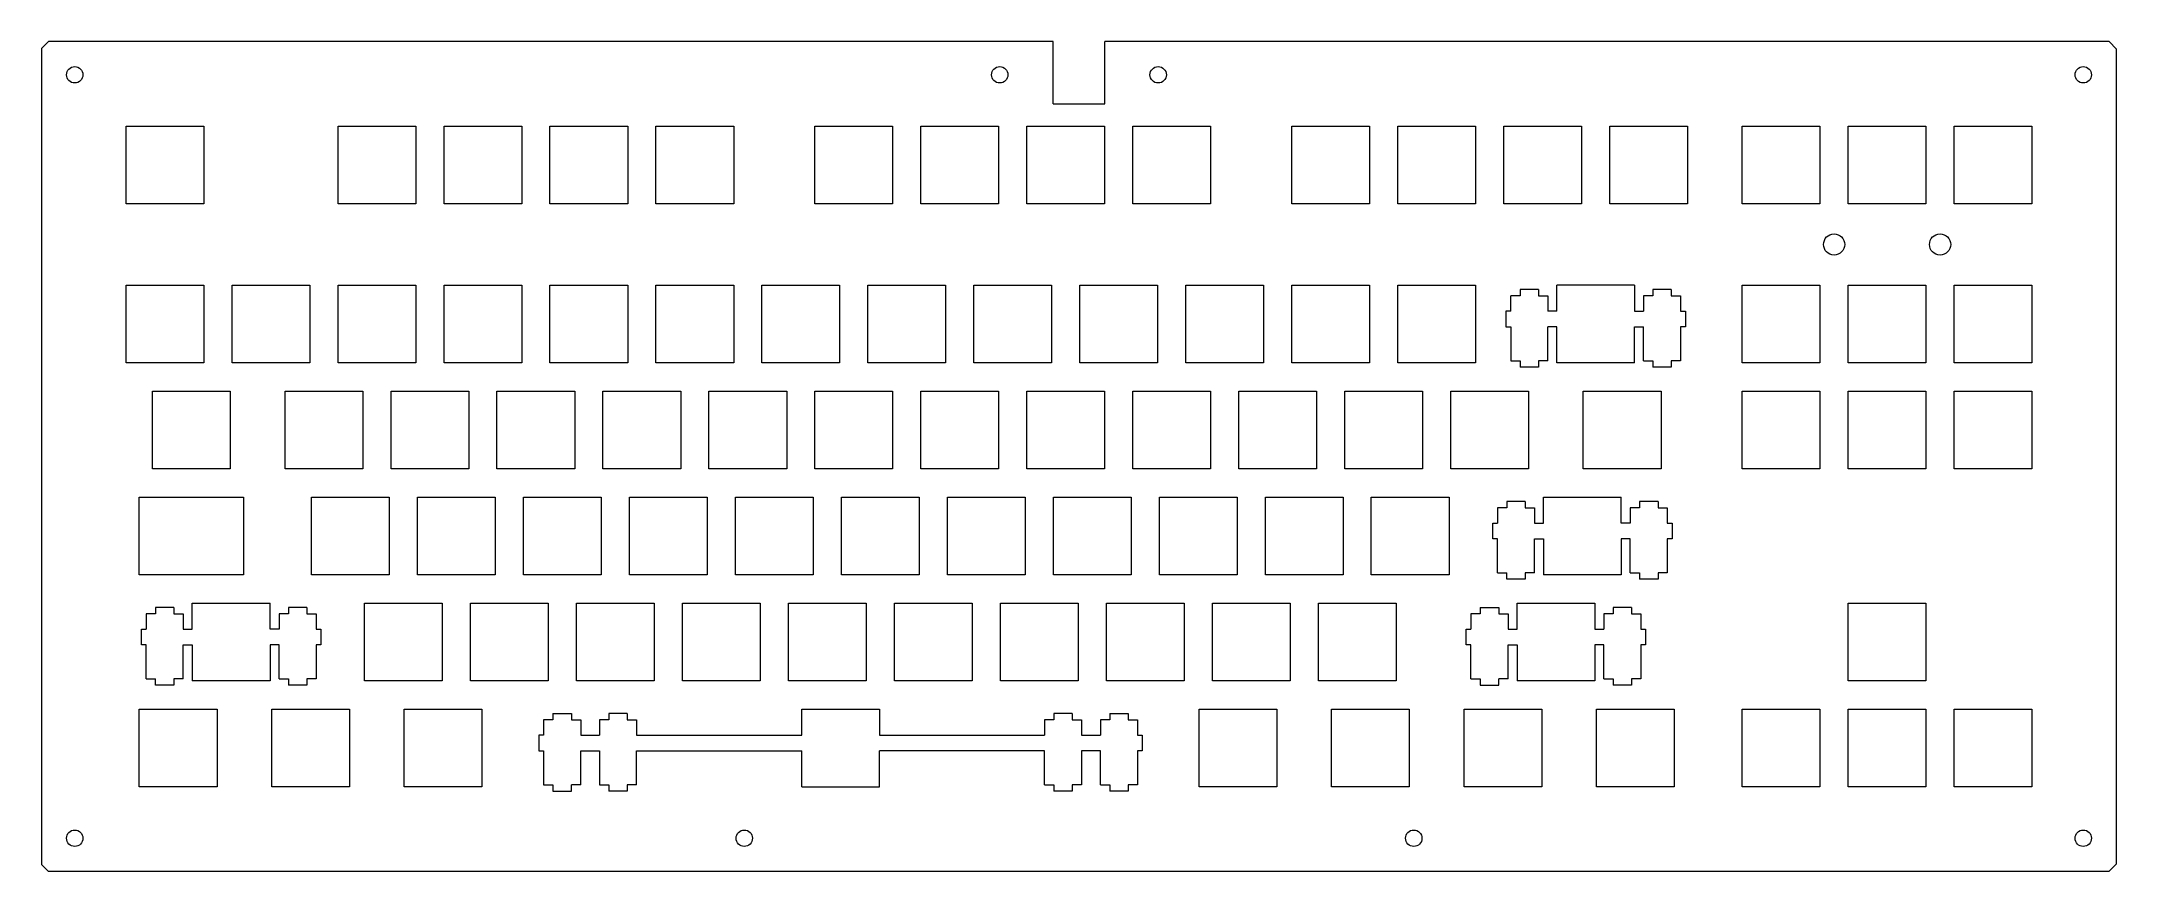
# Model space of a CAD drawing. Header units: millimetres. Extents: x 5 to 378, y -153 to -4.
import ezdxf

# ---------------------------------------------------------------- set-up
doc = ezdxf.new("R2010")
doc.units = ezdxf.units.MM
doc.header["$MEASUREMENT"] = 0
doc.layers.get('0').update_dxf_attribs({"linetype": 'CONTINUOUS', "lineweight": 0})

msp = doc.modelspace()

# ---------------------------------------------------------------- linework, layer by layer
for p, q in [((4.826, -5.334), (6.0706, -4.0894)), ((4.826, -5.334), (4.826, -151.994)), ((186.665, -4.0894), (6.0706, -4.0894)), ((186.665, -15.3162), (186.665, -4.0894)), ((376.466, -4.0894), (195.961, -4.0894)), ((195.961, -15.3162), (195.961, -4.0894)), ((377.812, -5.4356), (376.466, -4.0894)), ((377.812, -151.867), (377.812, -5.4356)), ((186.665, -15.3162), (195.961, -15.3162)), ((20.0279, -19.2913), (33.9979, -19.2913)), ((20.0279, -33.2613), (20.0279, -19.2913)), ((33.9979, -19.2913), (33.9979, -33.2613)), ((58.1279, -19.2913), (72.0979, -19.2913)), ((58.1279, -33.2613), (58.1279, -19.2913)), ((72.0979, -19.2913), (72.0979, -33.2613)), ((77.1779, -19.2913), (91.1479, -19.2913)), ((77.1779, -33.2613), (77.1779, -19.2913)), ((91.1479, -19.2913), (91.1479, -33.2613)), ((96.2279, -19.2913), (110.198, -19.2913)), ((96.2279, -33.2613), (96.2279, -19.2913)), ((110.198, -19.2913), (110.198, -33.2613)), ((115.278, -19.2913), (129.248, -19.2913)), ((115.278, -33.2613), (115.278, -19.2913)), ((129.248, -19.2913), (129.248, -33.2613)), ((143.853, -19.2913), (157.823, -19.2913)), ((143.853, -33.2613), (143.853, -19.2913)), ((157.823, -19.2913), (157.823, -33.2613)), ((162.903, -19.2913), (176.873, -19.2913)), ((162.903, -33.2613), (162.903, -19.2913)), ((176.873, -19.2913), (176.873, -33.2613)), ((181.953, -19.2913), (195.923, -19.2913)), ((181.953, -33.2613), (181.953, -19.2913)), ((195.923, -19.2913), (195.923, -33.2613)), ((201.003, -19.2913), (214.973, -19.2913)), ((201.003, -33.2613), (201.003, -19.2913)), ((214.973, -19.2913), (214.973, -33.2613)), ((229.578, -19.2913), (243.548, -19.2913)), ((229.578, -33.2613), (229.578, -19.2913)), ((243.548, -19.2913), (243.548, -33.2613)), ((248.628, -19.2913), (262.598, -19.2913)), ((248.628, -33.2613), (248.628, -19.2913)), ((262.598, -19.2913), (262.598, -33.2613)), ((267.678, -19.2913), (281.648, -19.2913)), ((267.678, -33.2613), (267.678, -19.2913)), ((281.648, -19.2913), (281.648, -33.2613)), ((286.728, -19.2913), (300.698, -19.2913)), ((286.728, -33.2613), (286.728, -19.2913)), ((300.698, -19.2913), (300.698, -33.2613)), ((310.54, -19.2913), (324.51, -19.2913)), ((310.54, -33.2613), (310.54, -19.2913)), ((324.51, -19.2913), (324.51, -33.2613)), ((329.59, -19.2913), (343.56, -19.2913)), ((329.59, -33.2613), (329.59, -19.2913)), ((343.56, -19.2913), (343.56, -33.2613)), ((348.64, -19.2913), (362.61, -19.2913)), ((348.64, -33.2613), (348.64, -19.2913)), ((362.61, -19.2913), (362.61, -33.2613)), ((33.9979, -33.2613), (20.0279, -33.2613)), ((72.0979, -33.2613), (58.1279, -33.2613)), ((91.1479, -33.2613), (77.1779, -33.2613)), ((110.198, -33.2613), (96.2279, -33.2613)), ((129.248, -33.2613), (115.278, -33.2613)), ((157.823, -33.2613), (143.853, -33.2613)), ((176.873, -33.2613), (162.903, -33.2613)), ((195.923, -33.2613), (181.953, -33.2613)), ((214.973, -33.2613), (201.003, -33.2613)), ((243.548, -33.2613), (229.578, -33.2613)), ((262.598, -33.2613), (248.628, -33.2613)), ((281.648, -33.2613), (267.678, -33.2613)), ((300.698, -33.2613), (286.728, -33.2613)), ((324.51, -33.2613), (310.54, -33.2613)), ((343.56, -33.2613), (329.59, -33.2613)), ((362.61, -33.2613), (348.64, -33.2613)), ((20.0279, -47.8663), (33.9979, -47.8663)), ((20.0279, -61.8363), (20.0279, -47.8663)), ((33.9979, -47.8663), (33.9979, -61.8363)), ((39.0779, -47.8663), (53.0479, -47.8663)), ((39.0779, -61.8363), (39.0779, -47.8663)), ((53.0479, -47.8663), (53.0479, -61.8363)), ((58.1279, -47.8663), (72.0979, -47.8663)), ((58.1279, -61.8363), (58.1279, -47.8663)), ((72.0979, -47.8663), (72.0979, -61.8363)), ((77.1779, -47.8663), (91.1479, -47.8663)), ((77.1779, -61.8363), (77.1779, -47.8663)), ((91.1479, -47.8663), (91.1479, -61.8363)), ((96.2279, -47.8663), (110.198, -47.8663)), ((96.2279, -61.8363), (96.2279, -47.8663)), ((110.198, -47.8663), (110.198, -61.8363)), ((115.278, -47.8663), (129.248, -47.8663)), ((115.278, -61.8363), (115.278, -47.8663)), ((129.248, -47.8663), (129.248, -61.8363)), ((134.328, -47.8663), (148.298, -47.8663)), ((134.328, -61.8363), (134.328, -47.8663)), ((148.298, -47.8663), (148.298, -61.8363)), ((153.378, -47.8663), (167.348, -47.8663)), ((153.378, -61.8363), (153.378, -47.8663)), ((167.348, -47.8663), (167.348, -61.8363)), ((172.428, -47.8663), (186.398, -47.8663)), ((172.428, -61.8363), (172.428, -47.8663)), ((186.398, -47.8663), (186.398, -61.8363)), ((191.478, -47.8663), (205.448, -47.8663)), ((191.478, -61.8363), (191.478, -47.8663)), ((205.448, -47.8663), (205.448, -61.8363)), ((210.528, -47.8663), (224.498, -47.8663)), ((210.528, -61.8363), (210.528, -47.8663)), ((224.498, -47.8663), (224.498, -61.8363)), ((229.578, -47.8663), (243.548, -47.8663)), ((229.578, -61.8363), (229.578, -47.8663)), ((243.548, -47.8663), (243.548, -61.8363)), ((248.628, -47.8663), (262.598, -47.8663)), ((248.628, -61.8363), (248.628, -47.8663)), ((262.598, -47.8663), (262.598, -61.8363)), ((291.173, -47.8663), (277.203, -47.8663)), ((277.203, -52.5653), (277.203, -47.8663)), ((291.173, -47.8663), (291.173, -52.5653)), ((310.54, -47.8663), (324.51, -47.8663)), ((310.54, -61.8363), (310.54, -47.8663)), ((324.51, -47.8663), (324.51, -61.8363)), ((329.59, -47.8663), (343.56, -47.8663)), ((329.59, -61.8363), (329.59, -47.8663)), ((343.56, -47.8663), (343.56, -61.8363)), ((348.64, -47.8663), (362.61, -47.8663)), ((348.64, -61.8363), (348.64, -47.8663)), ((362.61, -47.8663), (362.61, -61.8363)), ((268.923, -52.5653), (268.923, -49.7713)), ((270.599, -49.7713), (268.923, -49.7713)), ((270.599, -48.6283), (270.599, -49.7713)), ((273.901, -48.6283), (270.599, -48.6283)), ((273.901, -48.6283), (273.901, -49.7713)), ((273.901, -49.7713), (275.577, -49.7713)), ((275.577, -49.7713), (275.577, -52.5653)), ((292.799, -49.7713), (292.799, -52.5653)), ((294.475, -49.7713), (292.799, -49.7713)), ((294.475, -48.6283), (294.475, -49.7713)), ((297.777, -48.6283), (294.475, -48.6283)), ((297.777, -48.6283), (297.777, -49.7713)), ((297.777, -49.7713), (299.453, -49.7713)), ((299.453, -49.7713), (299.453, -52.5653)), ((268.059, -52.5653), (268.059, -55.3593)), ((268.923, -52.5653), (268.059, -52.5653)), ((268.059, -55.3593), (268.923, -55.3593)), ((268.923, -55.3593), (268.923, -61.4553)), ((277.203, -52.5653), (275.577, -52.5653)), ((275.577, -61.4553), (275.577, -55.3593)), ((277.203, -55.3593), (275.577, -55.3593)), ((277.203, -61.8363), (277.203, -55.3593)), ((291.173, -52.5653), (292.799, -52.5653)), ((291.173, -61.8363), (291.173, -55.3593)), ((291.173, -55.3593), (292.799, -55.3593)), ((292.799, -61.4553), (292.799, -55.3593)), ((299.453, -52.5653), (300.317, -52.5653)), ((299.453, -55.3593), (299.453, -61.4553)), ((300.317, -55.3593), (299.453, -55.3593)), ((300.317, -52.5653), (300.317, -55.3593)), ((33.9979, -61.8363), (20.0279, -61.8363)), ((53.0479, -61.8363), (39.0779, -61.8363)), ((72.0979, -61.8363), (58.1279, -61.8363)), ((91.1479, -61.8363), (77.1779, -61.8363)), ((110.198, -61.8363), (96.2279, -61.8363)), ((129.248, -61.8363), (115.278, -61.8363)), ((148.298, -61.8363), (134.328, -61.8363)), ((167.348, -61.8363), (153.378, -61.8363)), ((186.398, -61.8363), (172.428, -61.8363)), ((205.448, -61.8363), (191.478, -61.8363)), ((224.498, -61.8363), (210.528, -61.8363)), ((243.548, -61.8363), (229.578, -61.8363)), ((262.598, -61.8363), (248.628, -61.8363)), ((268.923, -61.4553), (270.599, -61.4553)), ((270.599, -61.4553), (270.599, -62.5983)), ((273.901, -62.5983), (270.599, -62.5983)), ((273.901, -61.4553), (273.901, -62.5983)), ((275.577, -61.4553), (273.901, -61.4553)), ((291.173, -61.8363), (277.203, -61.8363)), ((292.799, -61.4553), (294.475, -61.4553)), ((294.475, -61.4553), (294.475, -62.5983)), ((297.777, -62.5983), (294.475, -62.5983)), ((297.777, -61.4553), (297.777, -62.5983)), ((299.453, -61.4553), (297.777, -61.4553)), ((324.51, -61.8363), (310.54, -61.8363)), ((343.56, -61.8363), (329.59, -61.8363)), ((362.61, -61.8363), (348.64, -61.8363)), ((24.7904, -66.9163), (38.7604, -66.9163)), ((24.7904, -80.8863), (24.7904, -66.9163)), ((38.7604, -66.9163), (38.7604, -80.8863)), ((48.6029, -66.9163), (62.5729, -66.9163)), ((48.6029, -80.8863), (48.6029, -66.9163)), ((62.5729, -66.9163), (62.5729, -80.8863)), ((67.6529, -66.9163), (81.6229, -66.9163)), ((67.6529, -80.8863), (67.6529, -66.9163)), ((81.6229, -66.9163), (81.6229, -80.8863)), ((86.7029, -66.9163), (100.673, -66.9163)), ((86.7029, -80.8863), (86.7029, -66.9163)), ((100.673, -66.9163), (100.673, -80.8863)), ((105.753, -66.9163), (119.723, -66.9163)), ((105.753, -80.8863), (105.753, -66.9163)), ((119.723, -66.9163), (119.723, -80.8863)), ((124.803, -66.9163), (138.773, -66.9163)), ((124.803, -80.8863), (124.803, -66.9163)), ((138.773, -66.9163), (138.773, -80.8863)), ((143.853, -66.9163), (157.823, -66.9163)), ((143.853, -80.8863), (143.853, -66.9163)), ((157.823, -66.9163), (157.823, -80.8863)), ((162.903, -66.9163), (176.873, -66.9163)), ((162.903, -80.8863), (162.903, -66.9163)), ((176.873, -66.9163), (176.873, -80.8863)), ((181.953, -66.9163), (195.923, -66.9163)), ((181.953, -80.8863), (181.953, -66.9163)), ((195.923, -66.9163), (195.923, -80.8863)), ((201.003, -66.9163), (214.973, -66.9163)), ((201.003, -80.8863), (201.003, -66.9163)), ((214.973, -66.9163), (214.973, -80.8863)), ((220.053, -66.9163), (234.023, -66.9163)), ((220.053, -80.8863), (220.053, -66.9163)), ((234.023, -66.9163), (234.023, -80.8863)), ((239.103, -66.9163), (253.073, -66.9163)), ((239.103, -80.8863), (239.103, -66.9163)), ((253.073, -66.9163), (253.073, -80.8863)), ((258.153, -66.9163), (272.123, -66.9163)), ((258.153, -80.8863), (258.153, -66.9163)), ((272.123, -66.9163), (272.123, -80.8863)), ((281.965, -66.9163), (295.935, -66.9163)), ((281.965, -80.8863), (281.965, -66.9163)), ((295.935, -66.9163), (295.935, -80.8863)), ((310.54, -66.9163), (324.51, -66.9163)), ((310.54, -80.8863), (310.54, -66.9163)), ((324.51, -66.9163), (324.51, -80.8863)), ((329.59, -66.9163), (343.56, -66.9163)), ((329.59, -80.8863), (329.59, -66.9163)), ((343.56, -66.9163), (343.56, -80.8863)), ((348.64, -66.9163), (362.61, -66.9163)), ((348.64, -80.8863), (348.64, -66.9163)), ((362.61, -66.9163), (362.61, -80.8863)), ((38.7604, -80.8863), (24.7904, -80.8863)), ((62.5729, -80.8863), (48.6029, -80.8863)), ((81.6229, -80.8863), (67.6529, -80.8863)), ((100.673, -80.8863), (86.7029, -80.8863)), ((119.723, -80.8863), (105.753, -80.8863)), ((138.773, -80.8863), (124.803, -80.8863)), ((157.823, -80.8863), (143.853, -80.8863)), ((176.873, -80.8863), (162.903, -80.8863)), ((195.923, -80.8863), (181.953, -80.8863)), ((214.973, -80.8863), (201.003, -80.8863)), ((234.023, -80.8863), (220.053, -80.8863)), ((253.073, -80.8863), (239.103, -80.8863)), ((272.123, -80.8863), (258.153, -80.8863)), ((295.935, -80.8863), (281.965, -80.8863)), ((324.51, -80.8863), (310.54, -80.8863)), ((343.56, -80.8863), (329.59, -80.8863)), ((362.61, -80.8863), (348.64, -80.8863)), ((22.4092, -85.9663), (41.1417, -85.9663)), ((22.4092, -99.9363), (22.4092, -85.9663)), ((41.1417, -85.9663), (41.1417, -99.9363)), ((53.3654, -85.9663), (67.3354, -85.9663)), ((53.3654, -99.9363), (53.3654, -85.9663)), ((67.3354, -85.9663), (67.3354, -99.9363)), ((72.4154, -85.9663), (86.3854, -85.9663)), ((72.4154, -99.9363), (72.4154, -85.9663)), ((86.3854, -85.9663), (86.3854, -99.9363)), ((91.4654, -85.9663), (105.435, -85.9663)), ((91.4654, -99.9363), (91.4654, -85.9663)), ((105.435, -85.9663), (105.435, -99.9363)), ((110.515, -85.9663), (124.485, -85.9663)), ((110.515, -99.9363), (110.515, -85.9663)), ((124.485, -85.9663), (124.485, -99.9363)), ((129.565, -85.9663), (143.535, -85.9663)), ((129.565, -99.9363), (129.565, -85.9663)), ((143.535, -85.9663), (143.535, -99.9363)), ((148.615, -85.9663), (162.585, -85.9663)), ((148.615, -99.9363), (148.615, -85.9663)), ((162.585, -85.9663), (162.585, -99.9363)), ((167.665, -85.9663), (181.635, -85.9663)), ((167.665, -99.9363), (167.665, -85.9663)), ((181.635, -85.9663), (181.635, -99.9363)), ((186.715, -85.9663), (200.685, -85.9663)), ((186.715, -99.9363), (186.715, -85.9663)), ((200.685, -85.9663), (200.685, -99.9363)), ((205.765, -85.9663), (219.735, -85.9663)), ((205.765, -99.9363), (205.765, -85.9663)), ((219.735, -85.9663), (219.735, -99.9363)), ((224.815, -85.9663), (238.785, -85.9663)), ((224.815, -99.9363), (224.815, -85.9663)), ((238.785, -85.9663), (238.785, -99.9363)), ((243.865, -85.9663), (257.835, -85.9663)), ((243.865, -99.9363), (243.865, -85.9663)), ((257.835, -85.9663), (257.835, -99.9363)), ((268.218, -87.8713), (266.541, -87.8713)), ((266.541, -87.8713), (266.541, -90.6653)), ((268.218, -86.7283), (268.218, -87.8713)), ((271.52, -86.7283), (268.218, -86.7283)), ((271.52, -86.7283), (271.52, -87.8713)), ((271.52, -87.8713), (273.196, -87.8713)), ((273.196, -87.8713), (273.196, -90.6653)), ((274.822, -85.9663), (288.792, -85.9663)), ((274.822, -90.6653), (274.822, -85.9663)), ((288.792, -90.6653), (288.792, -85.9663)), ((290.417, -87.8713), (290.417, -90.6653)), ((292.094, -87.8713), (290.417, -87.8713)), ((292.094, -86.7283), (292.094, -87.8713)), ((295.396, -86.7283), (292.094, -86.7283)), ((295.396, -86.7283), (295.396, -87.8713)), ((295.396, -87.8713), (297.072, -87.8713)), ((297.072, -87.8713), (297.072, -90.6653)), ((265.678, -90.6653), (266.541, -90.6653)), ((265.678, -93.4593), (265.678, -90.6653)), ((273.196, -90.6653), (274.822, -90.6653)), ((290.417, -90.6653), (288.792, -90.6653)), ((297.072, -90.6653), (297.936, -90.6653)), ((297.936, -90.6653), (297.936, -93.4593)), ((266.541, -93.4593), (265.678, -93.4593)), ((266.541, -99.5553), (266.541, -93.4593)), ((273.196, -99.5553), (273.196, -93.4593)), ((273.196, -93.4593), (274.822, -93.4593)), ((274.822, -93.4593), (274.822, -99.9363)), ((290.417, -93.4593), (288.792, -93.4593)), ((288.792, -93.4593), (288.792, -99.9363)), ((290.417, -99.5553), (290.417, -93.4593)), ((297.072, -93.4593), (297.072, -99.5553)), ((297.936, -93.4593), (297.072, -93.4593)), ((41.1417, -99.9363), (22.4092, -99.9363)), ((67.3354, -99.9363), (53.3654, -99.9363)), ((86.3854, -99.9363), (72.4154, -99.9363)), ((105.435, -99.9363), (91.4654, -99.9363)), ((124.485, -99.9363), (110.515, -99.9363)), ((143.535, -99.9363), (129.565, -99.9363)), ((162.585, -99.9363), (148.615, -99.9363)), ((181.635, -99.9363), (167.665, -99.9363)), ((200.685, -99.9363), (186.715, -99.9363)), ((219.735, -99.9363), (205.765, -99.9363)), ((238.785, -99.9363), (224.815, -99.9363)), ((257.835, -99.9363), (243.865, -99.9363)), ((266.541, -99.5553), (268.218, -99.5553)), ((268.218, -100.698), (268.218, -99.5553)), ((271.52, -100.698), (268.218, -100.698)), ((273.196, -99.5553), (271.52, -99.5553)), ((271.52, -99.5553), (271.52, -100.698)), ((288.792, -99.9363), (274.822, -99.9363)), ((290.417, -99.5553), (292.094, -99.5553)), ((292.094, -99.5553), (292.094, -100.698)), ((295.396, -100.698), (292.094, -100.698)), ((297.072, -99.5553), (295.396, -99.5553)), ((295.396, -99.5553), (295.396, -100.698)), ((25.3302, -106.921), (23.6538, -106.921)), ((23.6538, -106.921), (23.6538, -109.715)), ((25.3302, -105.778), (25.3302, -106.921)), ((28.6322, -105.778), (25.3302, -105.778)), ((28.6322, -105.778), (28.6322, -106.921)), ((28.6322, -106.921), (30.3086, -106.921)), ((30.3086, -106.921), (30.3086, -109.715)), ((31.9342, -105.016), (45.9042, -105.016)), ((31.9342, -109.715), (31.9342, -105.016)), ((45.9042, -109.715), (45.9042, -105.016)), ((47.5298, -106.921), (47.5298, -109.715)), ((49.2062, -106.921), (47.5298, -106.921)), ((49.2062, -105.778), (49.2062, -106.921)), ((52.5082, -105.778), (49.2062, -105.778)), ((52.5082, -105.778), (52.5082, -106.921)), ((52.5082, -106.921), (54.1846, -106.921)), ((54.1846, -106.921), (54.1846, -109.715)), ((62.8904, -105.016), (76.8604, -105.016)), ((62.8904, -118.986), (62.8904, -105.016)), ((76.8604, -105.016), (76.8604, -118.986)), ((81.9404, -105.016), (95.9104, -105.016)), ((81.9404, -118.986), (81.9404, -105.016)), ((95.9104, -105.016), (95.9104, -118.986)), ((100.99, -105.016), (114.96, -105.016)), ((100.99, -118.986), (100.99, -105.016)), ((114.96, -105.016), (114.96, -118.986)), ((120.04, -105.016), (134.01, -105.016)), ((120.04, -118.986), (120.04, -105.016)), ((134.01, -105.016), (134.01, -118.986)), ((139.09, -105.016), (153.06, -105.016)), ((139.09, -118.986), (139.09, -105.016)), ((153.06, -105.016), (153.06, -118.986)), ((158.14, -105.016), (172.11, -105.016)), ((158.14, -118.986), (158.14, -105.016)), ((172.11, -105.016), (172.11, -118.986)), ((177.19, -105.016), (191.16, -105.016)), ((177.19, -118.986), (177.19, -105.016)), ((191.16, -105.016), (191.16, -118.986)), ((196.24, -105.016), (210.21, -105.016)), ((196.24, -118.986), (196.24, -105.016)), ((210.21, -105.016), (210.21, -118.986)), ((215.29, -105.016), (229.26, -105.016)), ((215.29, -118.986), (215.29, -105.016)), ((229.26, -105.016), (229.26, -118.986)), ((234.34, -105.016), (248.31, -105.016)), ((234.34, -118.986), (234.34, -105.016)), ((248.31, -105.016), (248.31, -118.986)), ((261.779, -106.921), (261.779, -109.715)), ((263.455, -106.921), (261.779, -106.921)), ((263.455, -105.778), (263.455, -106.921)), ((263.455, -105.778), (266.757, -105.778)), ((266.757, -105.778), (266.757, -106.921)), ((266.757, -106.921), (268.434, -106.921)), ((268.434, -106.921), (268.434, -109.715)), ((270.059, -105.016), (284.029, -105.016)), ((270.059, -109.715), (270.059, -105.016)), ((284.029, -105.016), (284.029, -109.715)), ((285.655, -106.921), (285.655, -109.715)), ((287.331, -106.921), (285.655, -106.921)), ((287.331, -105.778), (287.331, -106.921)), ((290.633, -105.778), (287.331, -105.778)), ((290.633, -105.778), (290.633, -106.921)), ((290.633, -106.921), (292.31, -106.921)), ((292.31, -106.921), (292.31, -109.715)), ((329.59, -105.016), (343.56, -105.016)), ((329.59, -118.986), (329.59, -105.016)), ((343.56, -105.016), (343.56, -118.986)), ((22.7902, -109.715), (23.6538, -109.715)), ((22.7902, -112.509), (22.7902, -109.715)), ((30.3086, -109.715), (31.9342, -109.715)), ((47.5298, -109.715), (45.9042, -109.715)), ((54.1846, -109.715), (55.0482, -109.715)), ((55.0482, -109.715), (55.0482, -112.509)), ((260.915, -109.715), (261.779, -109.715)), ((260.915, -112.509), (260.915, -109.715)), ((268.434, -109.715), (270.059, -109.715)), ((284.029, -109.715), (285.655, -109.715)), ((292.31, -109.715), (293.173, -109.715)), ((293.173, -109.715), (293.173, -112.509)), ((23.6538, -112.509), (22.7902, -112.509)), ((23.6538, -118.605), (23.6538, -112.509)), ((30.3086, -118.605), (30.3086, -112.509)), ((30.3086, -112.509), (31.9342, -112.509)), ((31.9342, -112.509), (31.9342, -118.986)), ((47.5298, -112.509), (45.9042, -112.509)), ((45.9042, -112.509), (45.9042, -118.986)), ((47.5298, -118.605), (47.5298, -112.509)), ((54.1846, -112.509), (54.1846, -118.605)), ((55.0482, -112.509), (54.1846, -112.509)), ((261.779, -112.509), (260.915, -112.509)), ((261.779, -118.605), (261.779, -112.509)), ((268.434, -118.605), (268.434, -112.509)), ((268.434, -112.509), (270.059, -112.509)), ((270.059, -112.509), (270.059, -118.986)), ((285.655, -112.509), (284.029, -112.509)), ((284.029, -112.509), (284.029, -118.986)), ((285.655, -118.605), (285.655, -112.509)), ((292.31, -112.509), (292.31, -118.605)), ((293.173, -112.509), (292.31, -112.509)), ((23.6538, -118.605), (25.3302, -118.605)), ((25.3302, -119.748), (25.3302, -118.605)), ((30.3086, -118.605), (28.6322, -118.605)), ((28.6322, -118.605), (28.6322, -119.748)), ((45.9042, -118.986), (31.9342, -118.986)), ((47.5298, -118.605), (49.2062, -118.605)), ((49.2062, -118.605), (49.2062, -119.748)), ((54.1846, -118.605), (52.5082, -118.605)), ((52.5082, -118.605), (52.5082, -119.748)), ((76.8604, -118.986), (62.8904, -118.986)), ((95.9104, -118.986), (81.9404, -118.986)), ((114.96, -118.986), (100.99, -118.986)), ((134.01, -118.986), (120.04, -118.986)), ((153.06, -118.986), (139.09, -118.986)), ((172.11, -118.986), (158.14, -118.986)), ((191.16, -118.986), (177.19, -118.986)), ((210.21, -118.986), (196.24, -118.986)), ((229.26, -118.986), (215.29, -118.986)), ((248.31, -118.986), (234.34, -118.986)), ((261.779, -118.605), (263.455, -118.605)), ((263.455, -118.605), (263.455, -119.748)), ((266.757, -119.748), (266.757, -118.605)), ((268.434, -118.605), (266.757, -118.605)), ((284.029, -118.986), (270.059, -118.986)), ((285.655, -118.605), (287.331, -118.605)), ((287.331, -118.605), (287.331, -119.748)), ((292.31, -118.605), (290.633, -118.605)), ((290.633, -118.605), (290.633, -119.748)), ((343.56, -118.986), (329.59, -118.986)), ((28.6322, -119.748), (25.3302, -119.748)), ((52.5082, -119.748), (49.2062, -119.748)), ((263.455, -119.748), (266.757, -119.748)), ((290.633, -119.748), (287.331, -119.748)), ((22.4092, -124.066), (36.3792, -124.066)), ((22.4092, -138.036), (22.4092, -124.066)), ((36.3792, -124.066), (36.3792, -138.036)), ((46.2217, -124.066), (60.1917, -124.066)), ((46.2217, -138.036), (46.2217, -124.066)), ((60.1917, -124.066), (60.1917, -138.036)), ((70.0342, -124.066), (84.0042, -124.066)), ((70.0342, -138.036), (70.0342, -124.066)), ((84.0042, -124.066), (84.0042, -138.036)), ((95.0913, -125.971), (95.0913, -128.765)), ((96.7677, -125.971), (95.0913, -125.971)), ((96.7677, -124.828), (96.7677, -125.971)), ((96.7677, -124.828), (100.07, -124.828)), ((100.07, -124.828), (100.07, -125.971)), ((100.07, -125.971), (101.746, -125.971)), ((101.746, -125.971), (101.746, -128.765)), ((105.124, -125.971), (105.124, -128.765)), ((106.801, -125.971), (105.124, -125.971)), ((106.801, -124.828), (106.801, -125.971)), ((110.103, -124.828), (106.801, -124.828)), ((110.103, -124.828), (110.103, -125.971)), ((110.103, -125.971), (111.779, -125.971)), ((111.779, -125.971), (111.779, -128.765)), ((141.472, -124.066), (155.442, -124.066)), ((141.472, -128.765), (141.472, -124.066)), ((155.442, -124.066), (155.442, -128.765)), ((185.134, -125.971), (185.134, -128.765)), ((186.811, -125.971), (185.134, -125.971)), ((186.811, -124.828), (186.811, -125.971)), ((190.113, -124.828), (186.811, -124.828)), ((190.113, -124.828), (190.113, -125.971)), ((190.113, -125.971), (191.789, -125.971)), ((191.789, -125.971), (191.789, -128.765)), ((195.167, -125.971), (195.167, -128.765)), ((196.844, -125.971), (195.167, -125.971)), ((196.844, -124.828), (196.844, -125.971)), ((196.844, -124.828), (200.146, -124.828)), ((200.146, -124.828), (200.146, -125.971)), ((200.146, -125.971), (201.822, -125.971)), ((201.822, -125.971), (201.822, -128.765)), ((212.909, -124.066), (226.879, -124.066)), ((212.909, -138.036), (212.909, -124.066)), ((226.879, -124.066), (226.879, -138.036)), ((236.722, -124.066), (250.692, -124.066)), ((236.722, -138.036), (236.722, -124.066)), ((250.692, -124.066), (250.692, -138.036)), ((260.534, -124.066), (274.504, -124.066)), ((260.534, -138.036), (260.534, -124.066)), ((274.504, -124.066), (274.504, -138.036)), ((284.347, -124.066), (298.317, -124.066)), ((284.347, -138.036), (284.347, -124.066)), ((298.317, -124.066), (298.317, -138.036)), ((310.54, -124.066), (324.51, -124.066)), ((310.54, -138.036), (310.54, -124.066)), ((324.51, -124.066), (324.51, -138.036)), ((329.59, -124.066), (343.56, -124.066)), ((329.59, -138.036), (329.59, -124.066)), ((343.56, -124.066), (343.56, -138.036)), ((348.64, -124.066), (362.61, -124.066)), ((348.64, -138.036), (348.64, -124.066)), ((362.61, -124.066), (362.61, -138.036)), ((94.2277, -128.765), (94.2277, -131.559)), ((95.0913, -128.765), (94.2277, -128.765)), ((101.746, -128.765), (105.124, -128.765)), ((111.779, -128.765), (141.472, -128.765)), ((155.442, -128.765), (185.134, -128.765)), ((191.789, -128.765), (195.167, -128.765)), ((201.822, -128.765), (202.686, -128.765)), ((202.686, -128.765), (202.686, -131.559)), ((94.2277, -131.559), (95.0913, -131.559)), ((95.0913, -131.559), (95.0913, -137.655)), ((101.746, -137.655), (101.746, -131.559)), ((101.746, -131.559), (105.124, -131.559)), ((105.124, -131.559), (105.124, -137.655)), ((111.779, -137.655), (111.779, -131.559)), ((111.779, -131.559), (141.472, -131.559)), ((141.472, -138.036), (141.472, -131.559)), ((155.442, -138.036), (155.442, -131.559)), ((185.134, -131.559), (155.442, -131.559)), ((185.134, -137.655), (185.134, -131.559)), ((195.167, -131.559), (191.789, -131.559)), ((191.789, -131.559), (191.789, -137.655)), ((195.167, -137.655), (195.167, -131.559)), ((201.822, -131.559), (201.822, -137.655)), ((202.686, -131.559), (201.822, -131.559)), ((95.0913, -137.655), (96.7677, -137.655)), ((96.7677, -137.655), (96.7677, -138.798)), ((100.07, -138.798), (100.07, -137.655)), ((101.746, -137.655), (100.07, -137.655)), ((105.124, -137.655), (106.801, -137.655)), ((106.801, -137.655), (106.801, -138.798)), ((111.779, -137.655), (110.103, -137.655)), ((110.103, -137.655), (110.103, -138.798)), ((185.134, -137.655), (186.811, -137.655)), ((186.811, -137.655), (186.811, -138.798)), ((191.789, -137.655), (190.113, -137.655)), ((190.113, -137.655), (190.113, -138.798)), ((195.167, -137.655), (196.844, -137.655)), ((196.844, -137.655), (196.844, -138.798)), ((201.822, -137.655), (200.146, -137.655)), ((200.146, -137.655), (200.146, -138.798)), ((36.3792, -138.036), (22.4092, -138.036)), ((60.1917, -138.036), (46.2217, -138.036)), ((84.0042, -138.036), (70.0342, -138.036)), ((96.7677, -138.798), (100.07, -138.798)), ((110.103, -138.798), (106.801, -138.798)), ((141.472, -138.036), (155.442, -138.036)), ((190.113, -138.798), (186.811, -138.798)), ((200.146, -138.798), (196.844, -138.798)), ((226.879, -138.036), (212.909, -138.036)), ((250.692, -138.036), (236.722, -138.036)), ((274.504, -138.036), (260.534, -138.036)), ((298.317, -138.036), (284.347, -138.036)), ((324.51, -138.036), (310.54, -138.036)), ((343.56, -138.036), (329.59, -138.036)), ((362.61, -138.036), (348.64, -138.036)), ((4.826, -151.994), (6.0706, -153.238)), ((376.441, -153.238), (377.812, -151.867)), ((376.428, -153.238), (6.0706, -153.238))]:
    msp.add_line(p, q)
at = {"color": 5, "linetype": 'CONTINUOUS'}
for p, q in [((4.826, -5.334), (6.0706, -4.0894)), ((4.826, -5.334), (4.826, -151.994)), ((186.665, -4.0894), (6.0706, -4.0894)), ((186.665, -15.3162), (186.665, -4.0894)), ((376.466, -4.0894), (195.961, -4.0894)), ((195.961, -15.3162), (195.961, -4.0894)), ((377.812, -5.4356), (376.466, -4.0894)), ((377.812, -151.867), (377.812, -5.4356)), ((186.665, -15.3162), (195.961, -15.3162)), ((20.0279, -19.2913), (33.9979, -19.2913)), ((20.0279, -33.2613), (20.0279, -19.2913)), ((33.9979, -19.2913), (33.9979, -33.2613)), ((58.1279, -19.2913), (72.0979, -19.2913)), ((58.1279, -33.2613), (58.1279, -19.2913)), ((72.0979, -19.2913), (72.0979, -33.2613)), ((77.1779, -19.2913), (91.1479, -19.2913)), ((77.1779, -33.2613), (77.1779, -19.2913)), ((91.1479, -19.2913), (91.1479, -33.2613)), ((96.2279, -19.2913), (110.198, -19.2913)), ((96.2279, -33.2613), (96.2279, -19.2913)), ((110.198, -19.2913), (110.198, -33.2613)), ((115.278, -19.2913), (129.248, -19.2913)), ((115.278, -33.2613), (115.278, -19.2913)), ((129.248, -19.2913), (129.248, -33.2613)), ((143.853, -19.2913), (157.823, -19.2913)), ((143.853, -33.2613), (143.853, -19.2913)), ((157.823, -19.2913), (157.823, -33.2613)), ((162.903, -19.2913), (176.873, -19.2913)), ((162.903, -33.2613), (162.903, -19.2913)), ((176.873, -19.2913), (176.873, -33.2613)), ((181.953, -19.2913), (195.923, -19.2913)), ((181.953, -33.2613), (181.953, -19.2913)), ((195.923, -19.2913), (195.923, -33.2613)), ((201.003, -19.2913), (214.973, -19.2913)), ((201.003, -33.2613), (201.003, -19.2913)), ((214.973, -19.2913), (214.973, -33.2613)), ((229.578, -19.2913), (243.548, -19.2913)), ((229.578, -33.2613), (229.578, -19.2913)), ((243.548, -19.2913), (243.548, -33.2613)), ((248.628, -19.2913), (262.598, -19.2913)), ((248.628, -33.2613), (248.628, -19.2913)), ((262.598, -19.2913), (262.598, -33.2613)), ((267.678, -19.2913), (281.648, -19.2913)), ((267.678, -33.2613), (267.678, -19.2913)), ((281.648, -19.2913), (281.648, -33.2613)), ((286.728, -19.2913), (300.698, -19.2913)), ((286.728, -33.2613), (286.728, -19.2913)), ((300.698, -19.2913), (300.698, -33.2613)), ((310.54, -19.2913), (324.51, -19.2913)), ((310.54, -33.2613), (310.54, -19.2913)), ((324.51, -19.2913), (324.51, -33.2613)), ((329.59, -19.2913), (343.56, -19.2913)), ((329.59, -33.2613), (329.59, -19.2913)), ((343.56, -19.2913), (343.56, -33.2613)), ((348.64, -19.2913), (362.61, -19.2913)), ((348.64, -33.2613), (348.64, -19.2913)), ((362.61, -19.2913), (362.61, -33.2613)), ((33.9979, -33.2613), (20.0279, -33.2613)), ((72.0979, -33.2613), (58.1279, -33.2613)), ((91.1479, -33.2613), (77.1779, -33.2613)), ((110.198, -33.2613), (96.2279, -33.2613)), ((129.248, -33.2613), (115.278, -33.2613)), ((157.823, -33.2613), (143.853, -33.2613)), ((176.873, -33.2613), (162.903, -33.2613)), ((195.923, -33.2613), (181.953, -33.2613)), ((214.973, -33.2613), (201.003, -33.2613)), ((243.548, -33.2613), (229.578, -33.2613)), ((262.598, -33.2613), (248.628, -33.2613)), ((281.648, -33.2613), (267.678, -33.2613)), ((300.698, -33.2613), (286.728, -33.2613)), ((324.51, -33.2613), (310.54, -33.2613)), ((343.56, -33.2613), (329.59, -33.2613)), ((362.61, -33.2613), (348.64, -33.2613)), ((20.0279, -47.8663), (33.9979, -47.8663)), ((20.0279, -61.8363), (20.0279, -47.8663)), ((33.9979, -47.8663), (33.9979, -61.8363)), ((39.0779, -47.8663), (53.0479, -47.8663)), ((39.0779, -61.8363), (39.0779, -47.8663)), ((53.0479, -47.8663), (53.0479, -61.8363)), ((58.1279, -47.8663), (72.0979, -47.8663)), ((58.1279, -61.8363), (58.1279, -47.8663)), ((72.0979, -47.8663), (72.0979, -61.8363)), ((77.1779, -47.8663), (91.1479, -47.8663)), ((77.1779, -61.8363), (77.1779, -47.8663)), ((91.1479, -47.8663), (91.1479, -61.8363)), ((96.2279, -47.8663), (110.198, -47.8663)), ((96.2279, -61.8363), (96.2279, -47.8663)), ((110.198, -47.8663), (110.198, -61.8363)), ((115.278, -47.8663), (129.248, -47.8663)), ((115.278, -61.8363), (115.278, -47.8663)), ((129.248, -47.8663), (129.248, -61.8363)), ((134.328, -47.8663), (148.298, -47.8663)), ((134.328, -61.8363), (134.328, -47.8663)), ((148.298, -47.8663), (148.298, -61.8363)), ((153.378, -47.8663), (167.348, -47.8663)), ((153.378, -61.8363), (153.378, -47.8663)), ((167.348, -47.8663), (167.348, -61.8363)), ((172.428, -47.8663), (186.398, -47.8663)), ((172.428, -61.8363), (172.428, -47.8663)), ((186.398, -47.8663), (186.398, -61.8363)), ((191.478, -47.8663), (205.448, -47.8663)), ((191.478, -61.8363), (191.478, -47.8663)), ((205.448, -47.8663), (205.448, -61.8363)), ((210.528, -47.8663), (224.498, -47.8663)), ((210.528, -61.8363), (210.528, -47.8663)), ((224.498, -47.8663), (224.498, -61.8363)), ((229.578, -47.8663), (243.548, -47.8663)), ((229.578, -61.8363), (229.578, -47.8663)), ((243.548, -47.8663), (243.548, -61.8363)), ((248.628, -47.8663), (262.598, -47.8663)), ((248.628, -61.8363), (248.628, -47.8663)), ((262.598, -47.8663), (262.598, -61.8363)), ((291.173, -47.8663), (277.203, -47.8663)), ((277.203, -52.5653), (277.203, -47.8663)), ((291.173, -47.8663), (291.173, -52.5653)), ((310.54, -47.8663), (324.51, -47.8663)), ((310.54, -61.8363), (310.54, -47.8663)), ((324.51, -47.8663), (324.51, -61.8363)), ((329.59, -47.8663), (343.56, -47.8663)), ((329.59, -61.8363), (329.59, -47.8663)), ((343.56, -47.8663), (343.56, -61.8363)), ((348.64, -47.8663), (362.61, -47.8663)), ((348.64, -61.8363), (348.64, -47.8663)), ((362.61, -47.8663), (362.61, -61.8363)), ((268.923, -52.5653), (268.923, -49.7713)), ((270.599, -49.7713), (268.923, -49.7713)), ((270.599, -48.6283), (270.599, -49.7713)), ((273.901, -48.6283), (270.599, -48.6283)), ((273.901, -48.6283), (273.901, -49.7713)), ((273.901, -49.7713), (275.577, -49.7713)), ((275.577, -49.7713), (275.577, -52.5653)), ((292.799, -49.7713), (292.799, -52.5653)), ((294.475, -49.7713), (292.799, -49.7713)), ((294.475, -48.6283), (294.475, -49.7713)), ((297.777, -48.6283), (294.475, -48.6283)), ((297.777, -48.6283), (297.777, -49.7713)), ((297.777, -49.7713), (299.453, -49.7713)), ((299.453, -49.7713), (299.453, -52.5653)), ((268.059, -52.5653), (268.059, -55.3593)), ((268.923, -52.5653), (268.059, -52.5653)), ((268.059, -55.3593), (268.923, -55.3593)), ((268.923, -55.3593), (268.923, -61.4553)), ((277.203, -52.5653), (275.577, -52.5653)), ((275.577, -61.4553), (275.577, -55.3593)), ((277.203, -55.3593), (275.577, -55.3593)), ((277.203, -61.8363), (277.203, -55.3593)), ((291.173, -52.5653), (292.799, -52.5653)), ((291.173, -61.8363), (291.173, -55.3593)), ((291.173, -55.3593), (292.799, -55.3593)), ((292.799, -61.4553), (292.799, -55.3593)), ((299.453, -52.5653), (300.317, -52.5653)), ((299.453, -55.3593), (299.453, -61.4553)), ((300.317, -55.3593), (299.453, -55.3593)), ((300.317, -52.5653), (300.317, -55.3593)), ((33.9979, -61.8363), (20.0279, -61.8363)), ((53.0479, -61.8363), (39.0779, -61.8363)), ((72.0979, -61.8363), (58.1279, -61.8363)), ((91.1479, -61.8363), (77.1779, -61.8363)), ((110.198, -61.8363), (96.2279, -61.8363)), ((129.248, -61.8363), (115.278, -61.8363)), ((148.298, -61.8363), (134.328, -61.8363)), ((167.348, -61.8363), (153.378, -61.8363)), ((186.398, -61.8363), (172.428, -61.8363)), ((205.448, -61.8363), (191.478, -61.8363)), ((224.498, -61.8363), (210.528, -61.8363)), ((243.548, -61.8363), (229.578, -61.8363)), ((262.598, -61.8363), (248.628, -61.8363)), ((268.923, -61.4553), (270.599, -61.4553)), ((270.599, -61.4553), (270.599, -62.5983)), ((273.901, -62.5983), (270.599, -62.5983)), ((273.901, -61.4553), (273.901, -62.5983)), ((275.577, -61.4553), (273.901, -61.4553)), ((291.173, -61.8363), (277.203, -61.8363)), ((292.799, -61.4553), (294.475, -61.4553)), ((294.475, -61.4553), (294.475, -62.5983)), ((297.777, -62.5983), (294.475, -62.5983)), ((297.777, -61.4553), (297.777, -62.5983)), ((299.453, -61.4553), (297.777, -61.4553)), ((324.51, -61.8363), (310.54, -61.8363)), ((343.56, -61.8363), (329.59, -61.8363)), ((362.61, -61.8363), (348.64, -61.8363)), ((24.7904, -66.9163), (38.7604, -66.9163)), ((24.7904, -80.8863), (24.7904, -66.9163)), ((38.7604, -66.9163), (38.7604, -80.8863)), ((48.6029, -66.9163), (62.5729, -66.9163)), ((48.6029, -80.8863), (48.6029, -66.9163)), ((62.5729, -66.9163), (62.5729, -80.8863)), ((67.6529, -66.9163), (81.6229, -66.9163)), ((67.6529, -80.8863), (67.6529, -66.9163)), ((81.6229, -66.9163), (81.6229, -80.8863)), ((86.7029, -66.9163), (100.673, -66.9163)), ((86.7029, -80.8863), (86.7029, -66.9163)), ((100.673, -66.9163), (100.673, -80.8863)), ((105.753, -66.9163), (119.723, -66.9163)), ((105.753, -80.8863), (105.753, -66.9163)), ((119.723, -66.9163), (119.723, -80.8863)), ((124.803, -66.9163), (138.773, -66.9163)), ((124.803, -80.8863), (124.803, -66.9163)), ((138.773, -66.9163), (138.773, -80.8863)), ((143.853, -66.9163), (157.823, -66.9163)), ((143.853, -80.8863), (143.853, -66.9163)), ((157.823, -66.9163), (157.823, -80.8863)), ((162.903, -66.9163), (176.873, -66.9163)), ((162.903, -80.8863), (162.903, -66.9163)), ((176.873, -66.9163), (176.873, -80.8863)), ((181.953, -66.9163), (195.923, -66.9163)), ((181.953, -80.8863), (181.953, -66.9163)), ((195.923, -66.9163), (195.923, -80.8863)), ((201.003, -66.9163), (214.973, -66.9163)), ((201.003, -80.8863), (201.003, -66.9163)), ((214.973, -66.9163), (214.973, -80.8863)), ((220.053, -66.9163), (234.023, -66.9163)), ((220.053, -80.8863), (220.053, -66.9163)), ((234.023, -66.9163), (234.023, -80.8863)), ((239.103, -66.9163), (253.073, -66.9163)), ((239.103, -80.8863), (239.103, -66.9163)), ((253.073, -66.9163), (253.073, -80.8863)), ((258.153, -66.9163), (272.123, -66.9163)), ((258.153, -80.8863), (258.153, -66.9163)), ((272.123, -66.9163), (272.123, -80.8863)), ((281.965, -66.9163), (295.935, -66.9163)), ((281.965, -80.8863), (281.965, -66.9163)), ((295.935, -66.9163), (295.935, -80.8863)), ((310.54, -66.9163), (324.51, -66.9163)), ((310.54, -80.8863), (310.54, -66.9163)), ((324.51, -66.9163), (324.51, -80.8863)), ((329.59, -66.9163), (343.56, -66.9163)), ((329.59, -80.8863), (329.59, -66.9163)), ((343.56, -66.9163), (343.56, -80.8863)), ((348.64, -66.9163), (362.61, -66.9163)), ((348.64, -80.8863), (348.64, -66.9163)), ((362.61, -66.9163), (362.61, -80.8863)), ((38.7604, -80.8863), (24.7904, -80.8863)), ((62.5729, -80.8863), (48.6029, -80.8863)), ((81.6229, -80.8863), (67.6529, -80.8863)), ((100.673, -80.8863), (86.7029, -80.8863)), ((119.723, -80.8863), (105.753, -80.8863)), ((138.773, -80.8863), (124.803, -80.8863)), ((157.823, -80.8863), (143.853, -80.8863)), ((176.873, -80.8863), (162.903, -80.8863)), ((195.923, -80.8863), (181.953, -80.8863)), ((214.973, -80.8863), (201.003, -80.8863)), ((234.023, -80.8863), (220.053, -80.8863)), ((253.073, -80.8863), (239.103, -80.8863)), ((272.123, -80.8863), (258.153, -80.8863)), ((295.935, -80.8863), (281.965, -80.8863)), ((324.51, -80.8863), (310.54, -80.8863)), ((343.56, -80.8863), (329.59, -80.8863)), ((362.61, -80.8863), (348.64, -80.8863)), ((22.4092, -85.9663), (41.1417, -85.9663)), ((22.4092, -99.9363), (22.4092, -85.9663)), ((41.1417, -85.9663), (41.1417, -99.9363)), ((53.3654, -85.9663), (67.3354, -85.9663)), ((53.3654, -99.9363), (53.3654, -85.9663)), ((67.3354, -85.9663), (67.3354, -99.9363)), ((72.4154, -85.9663), (86.3854, -85.9663)), ((72.4154, -99.9363), (72.4154, -85.9663)), ((86.3854, -85.9663), (86.3854, -99.9363)), ((91.4654, -85.9663), (105.435, -85.9663)), ((91.4654, -99.9363), (91.4654, -85.9663)), ((105.435, -85.9663), (105.435, -99.9363)), ((110.515, -85.9663), (124.485, -85.9663)), ((110.515, -99.9363), (110.515, -85.9663)), ((124.485, -85.9663), (124.485, -99.9363)), ((129.565, -85.9663), (143.535, -85.9663)), ((129.565, -99.9363), (129.565, -85.9663)), ((143.535, -85.9663), (143.535, -99.9363)), ((148.615, -85.9663), (162.585, -85.9663)), ((148.615, -99.9363), (148.615, -85.9663)), ((162.585, -85.9663), (162.585, -99.9363)), ((167.665, -85.9663), (181.635, -85.9663)), ((167.665, -99.9363), (167.665, -85.9663)), ((181.635, -85.9663), (181.635, -99.9363)), ((186.715, -85.9663), (200.685, -85.9663)), ((186.715, -99.9363), (186.715, -85.9663)), ((200.685, -85.9663), (200.685, -99.9363)), ((205.765, -85.9663), (219.735, -85.9663)), ((205.765, -99.9363), (205.765, -85.9663)), ((219.735, -85.9663), (219.735, -99.9363)), ((224.815, -85.9663), (238.785, -85.9663)), ((224.815, -99.9363), (224.815, -85.9663)), ((238.785, -85.9663), (238.785, -99.9363)), ((243.865, -85.9663), (257.835, -85.9663)), ((243.865, -99.9363), (243.865, -85.9663)), ((257.835, -85.9663), (257.835, -99.9363)), ((268.218, -87.8713), (266.541, -87.8713)), ((266.541, -87.8713), (266.541, -90.6653)), ((268.218, -86.7283), (268.218, -87.8713)), ((271.52, -86.7283), (268.218, -86.7283)), ((271.52, -86.7283), (271.52, -87.8713)), ((271.52, -87.8713), (273.196, -87.8713)), ((273.196, -87.8713), (273.196, -90.6653)), ((274.822, -85.9663), (288.792, -85.9663)), ((274.822, -90.6653), (274.822, -85.9663)), ((288.792, -90.6653), (288.792, -85.9663)), ((290.417, -87.8713), (290.417, -90.6653)), ((292.094, -87.8713), (290.417, -87.8713)), ((292.094, -86.7283), (292.094, -87.8713)), ((295.396, -86.7283), (292.094, -86.7283)), ((295.396, -86.7283), (295.396, -87.8713)), ((295.396, -87.8713), (297.072, -87.8713)), ((297.072, -87.8713), (297.072, -90.6653)), ((265.678, -90.6653), (266.541, -90.6653)), ((265.678, -93.4593), (265.678, -90.6653)), ((273.196, -90.6653), (274.822, -90.6653)), ((290.417, -90.6653), (288.792, -90.6653)), ((297.072, -90.6653), (297.936, -90.6653)), ((297.936, -90.6653), (297.936, -93.4593)), ((266.541, -93.4593), (265.678, -93.4593)), ((266.541, -99.5553), (266.541, -93.4593)), ((273.196, -99.5553), (273.196, -93.4593)), ((273.196, -93.4593), (274.822, -93.4593)), ((274.822, -93.4593), (274.822, -99.9363)), ((290.417, -93.4593), (288.792, -93.4593)), ((288.792, -93.4593), (288.792, -99.9363)), ((290.417, -99.5553), (290.417, -93.4593)), ((297.072, -93.4593), (297.072, -99.5553)), ((297.936, -93.4593), (297.072, -93.4593)), ((41.1417, -99.9363), (22.4092, -99.9363)), ((67.3354, -99.9363), (53.3654, -99.9363)), ((86.3854, -99.9363), (72.4154, -99.9363)), ((105.435, -99.9363), (91.4654, -99.9363)), ((124.485, -99.9363), (110.515, -99.9363)), ((143.535, -99.9363), (129.565, -99.9363)), ((162.585, -99.9363), (148.615, -99.9363)), ((181.635, -99.9363), (167.665, -99.9363)), ((200.685, -99.9363), (186.715, -99.9363)), ((219.735, -99.9363), (205.765, -99.9363)), ((238.785, -99.9363), (224.815, -99.9363)), ((257.835, -99.9363), (243.865, -99.9363)), ((266.541, -99.5553), (268.218, -99.5553)), ((268.218, -100.698), (268.218, -99.5553)), ((271.52, -100.698), (268.218, -100.698)), ((273.196, -99.5553), (271.52, -99.5553)), ((271.52, -99.5553), (271.52, -100.698)), ((288.792, -99.9363), (274.822, -99.9363)), ((290.417, -99.5553), (292.094, -99.5553)), ((292.094, -99.5553), (292.094, -100.698)), ((295.396, -100.698), (292.094, -100.698)), ((297.072, -99.5553), (295.396, -99.5553)), ((295.396, -99.5553), (295.396, -100.698)), ((25.3302, -106.921), (23.6538, -106.921)), ((23.6538, -106.921), (23.6538, -109.715)), ((25.3302, -105.778), (25.3302, -106.921)), ((28.6322, -105.778), (25.3302, -105.778)), ((28.6322, -105.778), (28.6322, -106.921)), ((28.6322, -106.921), (30.3086, -106.921)), ((30.3086, -106.921), (30.3086, -109.715)), ((31.9342, -105.016), (45.9042, -105.016)), ((31.9342, -109.715), (31.9342, -105.016)), ((45.9042, -109.715), (45.9042, -105.016)), ((47.5298, -106.921), (47.5298, -109.715)), ((49.2062, -106.921), (47.5298, -106.921)), ((49.2062, -105.778), (49.2062, -106.921)), ((52.5082, -105.778), (49.2062, -105.778)), ((52.5082, -105.778), (52.5082, -106.921)), ((52.5082, -106.921), (54.1846, -106.921)), ((54.1846, -106.921), (54.1846, -109.715)), ((62.8904, -105.016), (76.8604, -105.016)), ((62.8904, -118.986), (62.8904, -105.016)), ((76.8604, -105.016), (76.8604, -118.986)), ((81.9404, -105.016), (95.9104, -105.016)), ((81.9404, -118.986), (81.9404, -105.016)), ((95.9104, -105.016), (95.9104, -118.986)), ((100.99, -105.016), (114.96, -105.016)), ((100.99, -118.986), (100.99, -105.016)), ((114.96, -105.016), (114.96, -118.986)), ((120.04, -105.016), (134.01, -105.016)), ((120.04, -118.986), (120.04, -105.016)), ((134.01, -105.016), (134.01, -118.986)), ((139.09, -105.016), (153.06, -105.016)), ((139.09, -118.986), (139.09, -105.016)), ((153.06, -105.016), (153.06, -118.986)), ((158.14, -105.016), (172.11, -105.016)), ((158.14, -118.986), (158.14, -105.016)), ((172.11, -105.016), (172.11, -118.986)), ((177.19, -105.016), (191.16, -105.016)), ((177.19, -118.986), (177.19, -105.016)), ((191.16, -105.016), (191.16, -118.986)), ((196.24, -105.016), (210.21, -105.016)), ((196.24, -118.986), (196.24, -105.016)), ((210.21, -105.016), (210.21, -118.986)), ((215.29, -105.016), (229.26, -105.016)), ((215.29, -118.986), (215.29, -105.016)), ((229.26, -105.016), (229.26, -118.986)), ((234.34, -105.016), (248.31, -105.016)), ((234.34, -118.986), (234.34, -105.016)), ((248.31, -105.016), (248.31, -118.986)), ((261.779, -106.921), (261.779, -109.715)), ((263.455, -106.921), (261.779, -106.921)), ((263.455, -105.778), (263.455, -106.921)), ((263.455, -105.778), (266.757, -105.778)), ((266.757, -105.778), (266.757, -106.921)), ((266.757, -106.921), (268.434, -106.921)), ((268.434, -106.921), (268.434, -109.715)), ((270.059, -105.016), (284.029, -105.016)), ((270.059, -109.715), (270.059, -105.016)), ((284.029, -105.016), (284.029, -109.715)), ((285.655, -106.921), (285.655, -109.715)), ((287.331, -106.921), (285.655, -106.921)), ((287.331, -105.778), (287.331, -106.921)), ((290.633, -105.778), (287.331, -105.778)), ((290.633, -105.778), (290.633, -106.921)), ((290.633, -106.921), (292.31, -106.921)), ((292.31, -106.921), (292.31, -109.715)), ((329.59, -105.016), (343.56, -105.016)), ((329.59, -118.986), (329.59, -105.016)), ((343.56, -105.016), (343.56, -118.986)), ((22.7902, -109.715), (23.6538, -109.715)), ((22.7902, -112.509), (22.7902, -109.715)), ((30.3086, -109.715), (31.9342, -109.715)), ((47.5298, -109.715), (45.9042, -109.715)), ((54.1846, -109.715), (55.0482, -109.715)), ((55.0482, -109.715), (55.0482, -112.509)), ((260.915, -109.715), (261.779, -109.715)), ((260.915, -112.509), (260.915, -109.715)), ((268.434, -109.715), (270.059, -109.715)), ((284.029, -109.715), (285.655, -109.715)), ((292.31, -109.715), (293.173, -109.715)), ((293.173, -109.715), (293.173, -112.509)), ((23.6538, -112.509), (22.7902, -112.509)), ((23.6538, -118.605), (23.6538, -112.509)), ((30.3086, -118.605), (30.3086, -112.509)), ((30.3086, -112.509), (31.9342, -112.509)), ((31.9342, -112.509), (31.9342, -118.986)), ((47.5298, -112.509), (45.9042, -112.509)), ((45.9042, -112.509), (45.9042, -118.986)), ((47.5298, -118.605), (47.5298, -112.509)), ((54.1846, -112.509), (54.1846, -118.605)), ((55.0482, -112.509), (54.1846, -112.509)), ((261.779, -112.509), (260.915, -112.509)), ((261.779, -118.605), (261.779, -112.509)), ((268.434, -118.605), (268.434, -112.509)), ((268.434, -112.509), (270.059, -112.509)), ((270.059, -112.509), (270.059, -118.986)), ((285.655, -112.509), (284.029, -112.509)), ((284.029, -112.509), (284.029, -118.986)), ((285.655, -118.605), (285.655, -112.509)), ((292.31, -112.509), (292.31, -118.605)), ((293.173, -112.509), (292.31, -112.509)), ((23.6538, -118.605), (25.3302, -118.605)), ((25.3302, -119.748), (25.3302, -118.605)), ((30.3086, -118.605), (28.6322, -118.605)), ((28.6322, -118.605), (28.6322, -119.748)), ((45.9042, -118.986), (31.9342, -118.986)), ((47.5298, -118.605), (49.2062, -118.605)), ((49.2062, -118.605), (49.2062, -119.748)), ((54.1846, -118.605), (52.5082, -118.605)), ((52.5082, -118.605), (52.5082, -119.748)), ((76.8604, -118.986), (62.8904, -118.986)), ((95.9104, -118.986), (81.9404, -118.986)), ((114.96, -118.986), (100.99, -118.986)), ((134.01, -118.986), (120.04, -118.986)), ((153.06, -118.986), (139.09, -118.986)), ((172.11, -118.986), (158.14, -118.986)), ((191.16, -118.986), (177.19, -118.986)), ((210.21, -118.986), (196.24, -118.986)), ((229.26, -118.986), (215.29, -118.986)), ((248.31, -118.986), (234.34, -118.986)), ((261.779, -118.605), (263.455, -118.605)), ((263.455, -118.605), (263.455, -119.748)), ((266.757, -119.748), (266.757, -118.605)), ((268.434, -118.605), (266.757, -118.605)), ((284.029, -118.986), (270.059, -118.986)), ((285.655, -118.605), (287.331, -118.605)), ((287.331, -118.605), (287.331, -119.748)), ((292.31, -118.605), (290.633, -118.605)), ((290.633, -118.605), (290.633, -119.748)), ((343.56, -118.986), (329.59, -118.986)), ((28.6322, -119.748), (25.3302, -119.748)), ((52.5082, -119.748), (49.2062, -119.748)), ((263.455, -119.748), (266.757, -119.748)), ((290.633, -119.748), (287.331, -119.748)), ((22.4092, -124.066), (36.3792, -124.066)), ((22.4092, -138.036), (22.4092, -124.066)), ((36.3792, -124.066), (36.3792, -138.036)), ((46.2217, -124.066), (60.1917, -124.066)), ((46.2217, -138.036), (46.2217, -124.066)), ((60.1917, -124.066), (60.1917, -138.036)), ((70.0342, -124.066), (84.0042, -124.066)), ((70.0342, -138.036), (70.0342, -124.066)), ((84.0042, -124.066), (84.0042, -138.036)), ((95.0913, -125.971), (95.0913, -128.765)), ((96.7677, -125.971), (95.0913, -125.971)), ((96.7677, -124.828), (96.7677, -125.971)), ((96.7677, -124.828), (100.07, -124.828)), ((100.07, -124.828), (100.07, -125.971)), ((100.07, -125.971), (101.746, -125.971)), ((101.746, -125.971), (101.746, -128.765)), ((105.124, -125.971), (105.124, -128.765)), ((106.801, -125.971), (105.124, -125.971)), ((106.801, -124.828), (106.801, -125.971)), ((110.103, -124.828), (106.801, -124.828)), ((110.103, -124.828), (110.103, -125.971)), ((110.103, -125.971), (111.779, -125.971)), ((111.779, -125.971), (111.779, -128.765)), ((141.472, -124.066), (155.442, -124.066)), ((141.472, -128.765), (141.472, -124.066)), ((155.442, -124.066), (155.442, -128.765)), ((185.134, -125.971), (185.134, -128.765)), ((186.811, -125.971), (185.134, -125.971)), ((186.811, -124.828), (186.811, -125.971)), ((190.113, -124.828), (186.811, -124.828)), ((190.113, -124.828), (190.113, -125.971)), ((190.113, -125.971), (191.789, -125.971)), ((191.789, -125.971), (191.789, -128.765)), ((195.167, -125.971), (195.167, -128.765)), ((196.844, -125.971), (195.167, -125.971)), ((196.844, -124.828), (196.844, -125.971)), ((196.844, -124.828), (200.146, -124.828)), ((200.146, -124.828), (200.146, -125.971)), ((200.146, -125.971), (201.822, -125.971)), ((201.822, -125.971), (201.822, -128.765)), ((212.909, -124.066), (226.879, -124.066)), ((212.909, -138.036), (212.909, -124.066)), ((226.879, -124.066), (226.879, -138.036)), ((236.722, -124.066), (250.692, -124.066)), ((236.722, -138.036), (236.722, -124.066)), ((250.692, -124.066), (250.692, -138.036)), ((260.534, -124.066), (274.504, -124.066)), ((260.534, -138.036), (260.534, -124.066)), ((274.504, -124.066), (274.504, -138.036)), ((284.347, -124.066), (298.317, -124.066)), ((284.347, -138.036), (284.347, -124.066)), ((298.317, -124.066), (298.317, -138.036)), ((310.54, -124.066), (324.51, -124.066)), ((310.54, -138.036), (310.54, -124.066)), ((324.51, -124.066), (324.51, -138.036)), ((329.59, -124.066), (343.56, -124.066)), ((329.59, -138.036), (329.59, -124.066)), ((343.56, -124.066), (343.56, -138.036)), ((348.64, -124.066), (362.61, -124.066)), ((348.64, -138.036), (348.64, -124.066)), ((362.61, -124.066), (362.61, -138.036)), ((94.2277, -128.765), (94.2277, -131.559)), ((95.0913, -128.765), (94.2277, -128.765)), ((101.746, -128.765), (105.124, -128.765)), ((111.779, -128.765), (141.472, -128.765)), ((155.442, -128.765), (185.134, -128.765)), ((191.789, -128.765), (195.167, -128.765)), ((201.822, -128.765), (202.686, -128.765)), ((202.686, -128.765), (202.686, -131.559)), ((94.2277, -131.559), (95.0913, -131.559)), ((95.0913, -131.559), (95.0913, -137.655)), ((101.746, -137.655), (101.746, -131.559)), ((101.746, -131.559), (105.124, -131.559)), ((105.124, -131.559), (105.124, -137.655)), ((111.779, -137.655), (111.779, -131.559)), ((111.779, -131.559), (141.472, -131.559)), ((141.472, -138.036), (141.472, -131.559)), ((155.442, -138.036), (155.442, -131.559)), ((185.134, -131.559), (155.442, -131.559)), ((185.134, -137.655), (185.134, -131.559)), ((195.167, -131.559), (191.789, -131.559)), ((191.789, -131.559), (191.789, -137.655)), ((195.167, -137.655), (195.167, -131.559)), ((201.822, -131.559), (201.822, -137.655)), ((202.686, -131.559), (201.822, -131.559)), ((95.0913, -137.655), (96.7677, -137.655)), ((96.7677, -137.655), (96.7677, -138.798)), ((100.07, -138.798), (100.07, -137.655)), ((101.746, -137.655), (100.07, -137.655)), ((105.124, -137.655), (106.801, -137.655)), ((106.801, -137.655), (106.801, -138.798)), ((111.779, -137.655), (110.103, -137.655)), ((110.103, -137.655), (110.103, -138.798)), ((185.134, -137.655), (186.811, -137.655)), ((186.811, -137.655), (186.811, -138.798)), ((191.789, -137.655), (190.113, -137.655)), ((190.113, -137.655), (190.113, -138.798)), ((195.167, -137.655), (196.844, -137.655)), ((196.844, -137.655), (196.844, -138.798)), ((201.822, -137.655), (200.146, -137.655)), ((200.146, -137.655), (200.146, -138.798)), ((36.3792, -138.036), (22.4092, -138.036)), ((60.1917, -138.036), (46.2217, -138.036)), ((84.0042, -138.036), (70.0342, -138.036)), ((96.7677, -138.798), (100.07, -138.798)), ((110.103, -138.798), (106.801, -138.798)), ((141.472, -138.036), (155.442, -138.036)), ((190.113, -138.798), (186.811, -138.798)), ((200.146, -138.798), (196.844, -138.798)), ((226.879, -138.036), (212.909, -138.036)), ((250.692, -138.036), (236.722, -138.036)), ((274.504, -138.036), (260.534, -138.036)), ((298.317, -138.036), (284.347, -138.036)), ((324.51, -138.036), (310.54, -138.036)), ((343.56, -138.036), (329.59, -138.036)), ((362.61, -138.036), (348.64, -138.036)), ((4.826, -151.994), (6.0706, -153.238)), ((376.441, -153.238), (377.812, -151.867)), ((376.428, -153.238), (6.0706, -153.238))]:
    msp.add_line(p, q, dxfattribs=at)
for centre, radius in [((10.8077, -10.0711), 1.4732), ((177.076, -10.0711), 1.4732), ((205.55, -10.0711), 1.4732), ((371.831, -10.0711), 1.4732), ((327.05, -40.5638), 1.905), ((346.1, -40.5638), 1.905), ((10.8077, -147.257), 1.4732), ((131.153, -147.257), 1.4732), ((251.498, -147.257), 1.4732), ((371.831, -147.257), 1.4732)]:
    msp.add_circle(centre, radius)
for centre, radius in [((10.8077, -10.0711), 1.4732), ((177.076, -10.0711), 1.4732), ((205.55, -10.0711), 1.4732), ((371.831, -10.0711), 1.4732), ((327.05, -40.5638), 1.905), ((346.1, -40.5638), 1.905), ((10.8077, -147.257), 1.4732), ((131.153, -147.257), 1.4732), ((251.498, -147.257), 1.4732), ((371.831, -147.257), 1.4732)]:
    msp.add_circle(centre, radius, dxfattribs=at)

doc.saveas('drawing.dxf')
